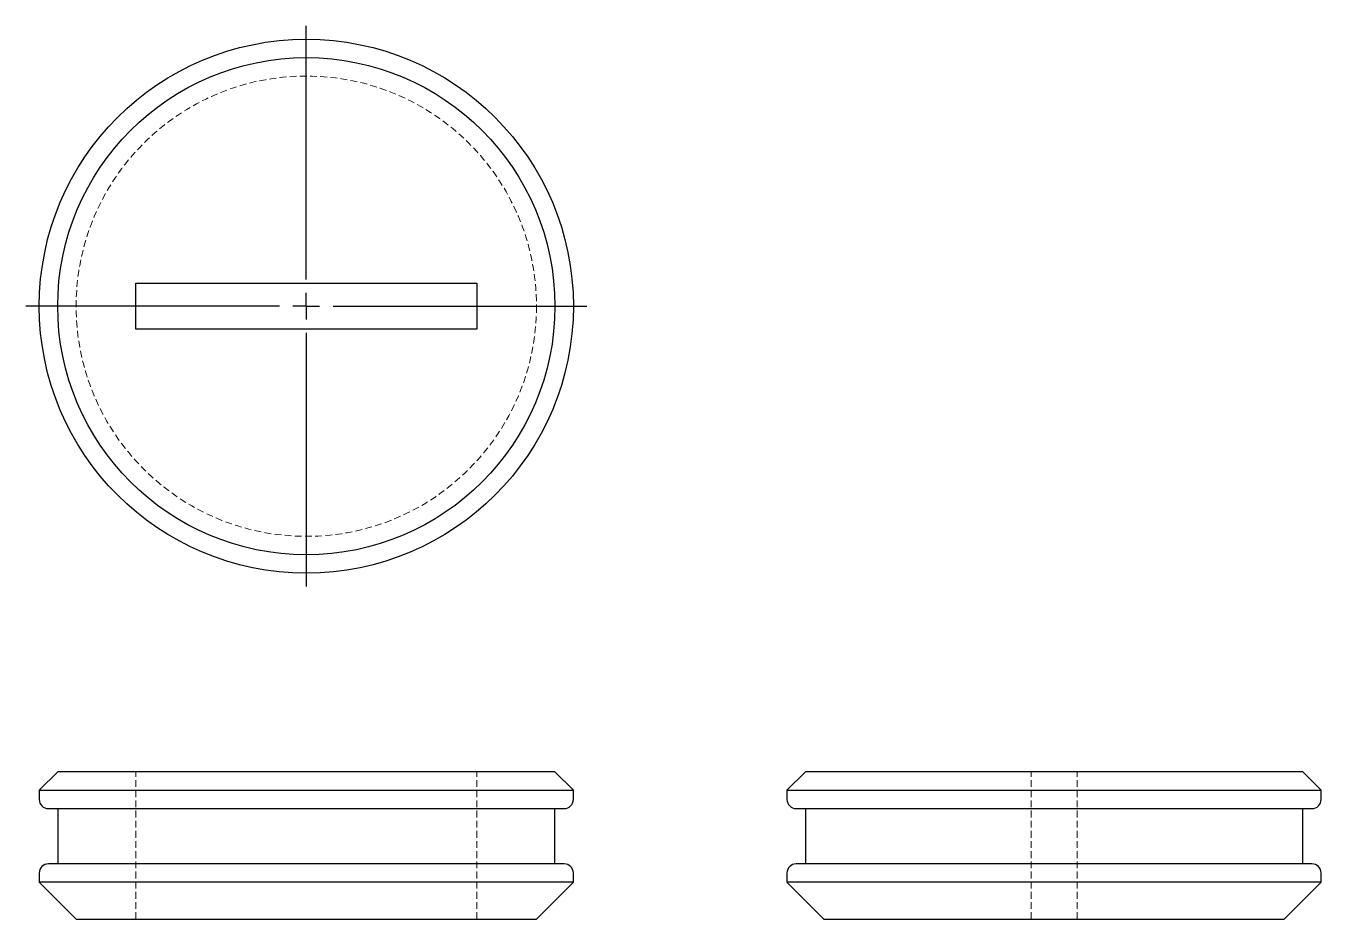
# Model space of a CAD drawing. Header units: millimetres. Extents: x 30 to 273, y 43 to 210.
import ezdxf

# ---------------------------------------------------------------- set-up
doc = ezdxf.new("R2010")
doc.units = ezdxf.units.MM
doc.linetypes.add('HIDDEN', pattern=[1.905, 1.27, -0.635])
doc.layers.add('10', color=7, linetype='Continuous')

# ---------------------------------------------------------------- blocks, each defined once
blk = doc.blocks.new('SW_CENTERMARKSYMBOL_0')
at = {"layer": '10', "color": 0}
for p, q in [((0, 5), (0, 52.5)), ((0, 0), (0, 2.5)), ((-5, 0), (-52.5, 0)), ((0, 0), (-2.5, 0)), ((0, 0), (0, -2.5)), ((0, 0), (2.5, 0)), ((5, 0), (52.5, 0)), ((0, -5), (0, -52.5))]:
    blk.add_line(p, q, dxfattribs=at)

msp = doc.modelspace()

# ---------------------------------------------------------------- linework, layer by layer
at = {"color": 7, "linetype": 'Continuous', "lineweight": 25}
for p, q in [((51.1, 153.69), (51.1, 162.31)), ((51.1, 162.31), (114.9, 162.31)), ((114.9, 162.31), (114.9, 153.69)), ((114.9, 153.69), (51.1, 153.69)), ((36.45, 70.79), (33, 67.34)), ((129.55, 70.79), (36.45, 70.79)), ((133, 67.34), (129.55, 70.79)), ((176.45, 70.79), (173, 67.34)), ((269.55, 70.79), (176.45, 70.79)), ((273, 67.34), (269.55, 70.79)), ((33, 67.34), (33, 65.62)), ((33, 67.34), (133, 67.34)), ((133, 65.62), (133, 67.34)), ((173, 67.34), (173, 65.62)), ((173, 67.34), (273, 67.34)), ((273, 65.62), (273, 67.34)), ((34.72, 63.9), (131.28, 63.9)), ((36.45, 63.9), (36.45, 53.55)), ((129.55, 53.55), (129.55, 63.9)), ((174.72, 63.9), (271.28, 63.9)), ((176.45, 63.9), (176.45, 53.55)), ((269.55, 53.55), (269.55, 63.9)), ((131.28, 53.55), (34.72, 53.55)), ((271.28, 53.55), (174.72, 53.55)), ((33, 51.83), (33, 50.1)), ((133, 50.1), (133, 51.83)), ((173, 51.83), (173, 50.1)), ((273, 50.1), (273, 51.83)), ((33, 50.1), (39.9, 43.21)), ((133, 50.1), (33, 50.1)), ((126.1, 43.21), (133, 50.1)), ((173, 50.1), (179.9, 43.21)), ((273, 50.1), (173, 50.1)), ((266.1, 43.21), (273, 50.1)), ((39.9, 43.21), (126.1, 43.21)), ((179.9, 43.21), (266.1, 43.21))]:
    msp.add_line(p, q, dxfattribs=at)
at = {"color": 7, "linetype": 'HIDDEN', "lineweight": 18}
for p, q in [((51.1, 43.21), (51.1, 70.79)), ((114.9, 43.21), (114.9, 70.79)), ((218.69, 43.21), (218.69, 70.79)), ((227.31, 43.21), (227.31, 70.79))]:
    msp.add_line(p, q, dxfattribs=at)
at = {"color": 7, "linetype": 'Continuous', "lineweight": 25}
for radius in [50, 46.55]:
    msp.add_circle((83, 158), radius, dxfattribs=at)
at = {"color": 7, "linetype": 'HIDDEN', "lineweight": 18}
msp.add_circle((83, 158), 43.1, dxfattribs=at)
at = {"color": 7, "linetype": 'Continuous', "lineweight": 25}
for centre, start, end in [((34.72, 65.62), 180, 270), ((131.28, 65.62), 270, 0), ((174.72, 65.62), 180, 270), ((271.28, 65.62), 270, 0), ((34.72, 51.83), 90, 180), ((131.28, 51.83), 0, 90), ((174.72, 51.83), 90, 180), ((271.28, 51.83), 0, 90)]:
    msp.add_arc(centre, 1.72, start, end, dxfattribs=at)

# ---------------------------------------------------------------- block references
at = {"layer": '10'}
msp.add_blockref('SW_CENTERMARKSYMBOL_0', (83, 158), dxfattribs=at)

doc.saveas('drawing.dxf')
